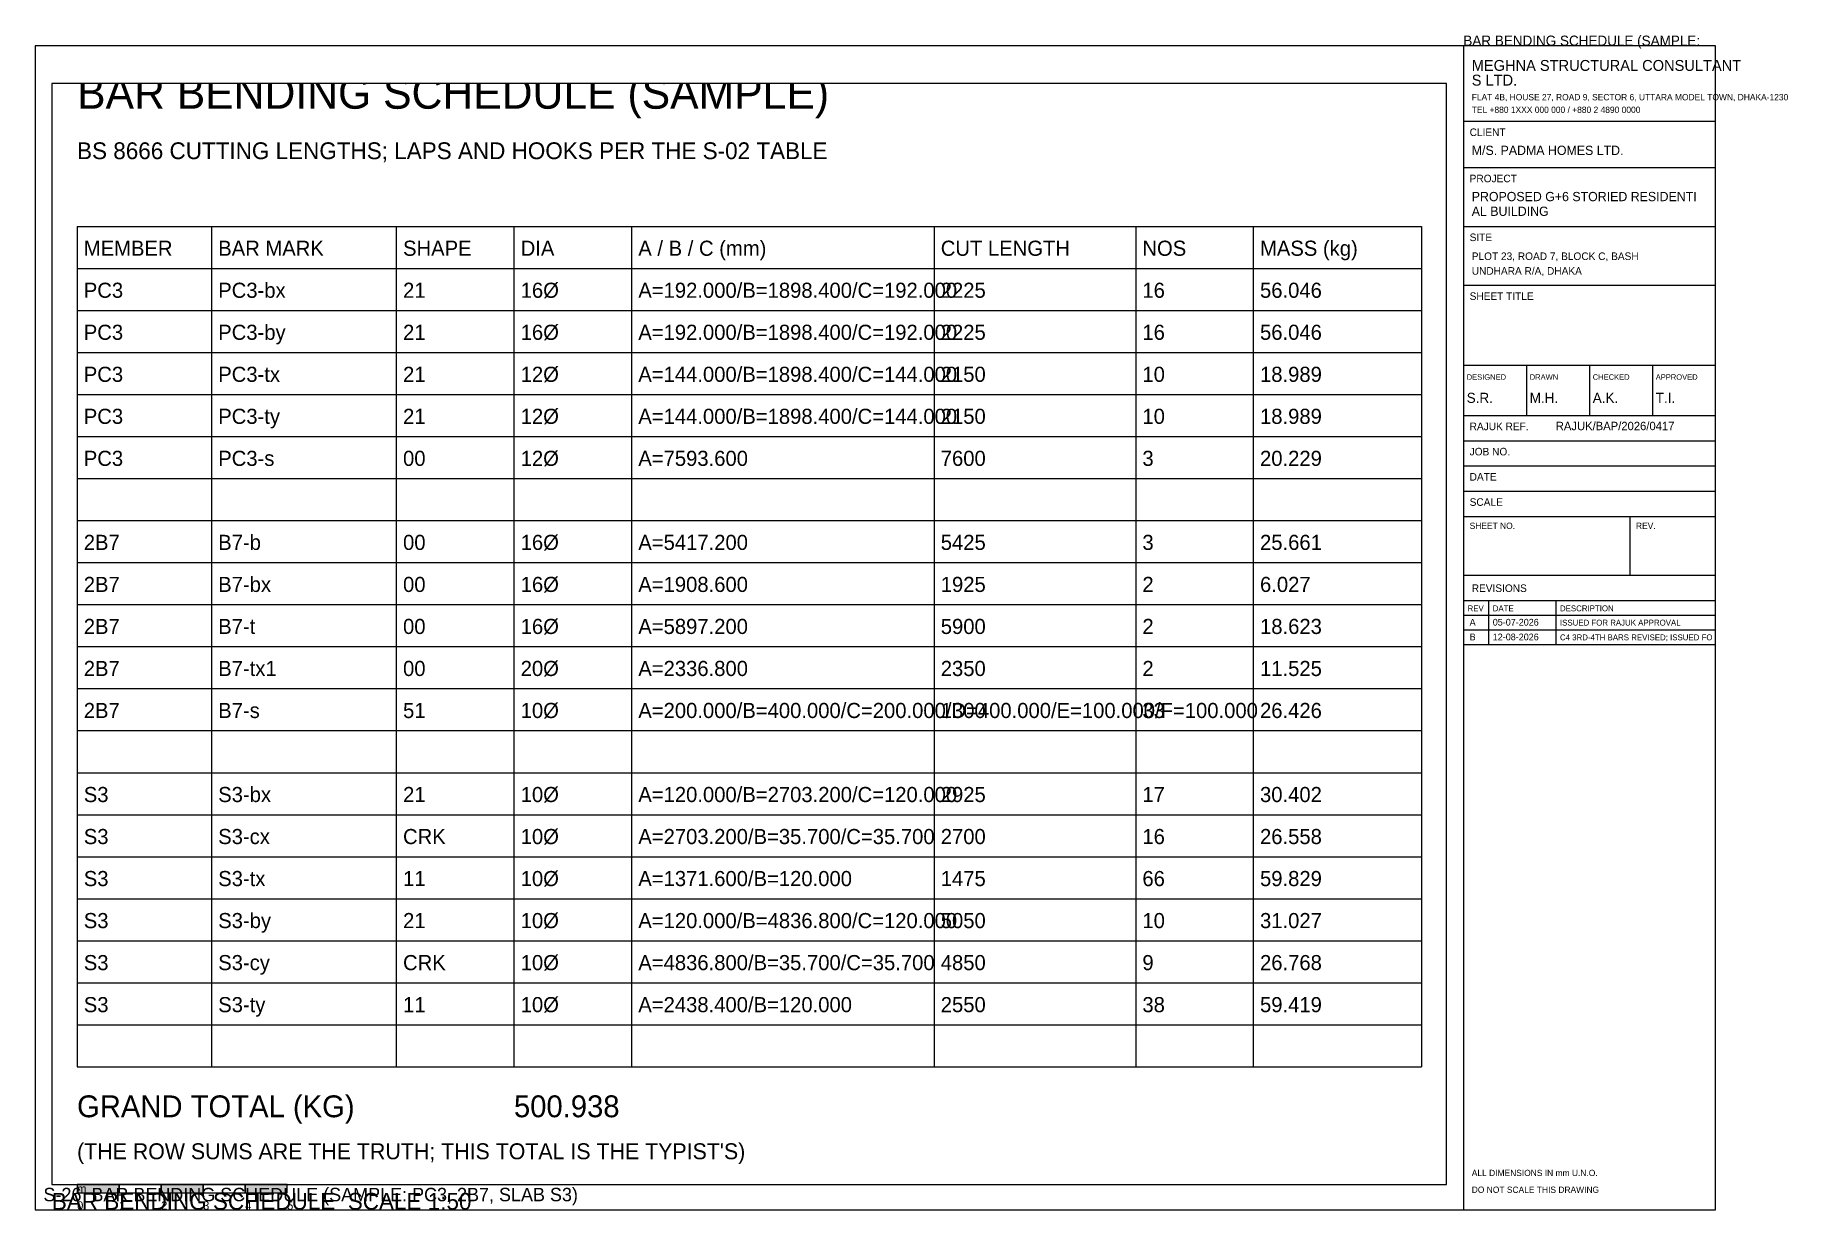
# Paper-space layout 'S-26 BAR BENDING SCHEDULE (SAMPLE- PC3, 2B7, SLAB S3)' of a CAD drawing. Extents: x 10 to 427, y 10 to 290.
# The model-space entities are those that its viewports show. They can reach past a viewport. Long polylines and large blocks are cut down to what shows.
import ezdxf

# ---------------------------------------------------------------- set-up
doc = ezdxf.new("R2010")
doc.units = 0
doc.layers.get('0').update_dxf_attribs({"lineweight": 0, "plot": 0})
for name, color, linetype, lineweight, plot in [('Sheet', 7, 'Continuous', 0, False), ('Text-1', 7, 'Continuous', 0, False), ('Text-2', 7, 'Continuous', 0, False), ('TITLE', 7, 'Continuous', 0, False)]:
    doc.layers.add(name, color=color, linetype=linetype, lineweight=lineweight, plot=plot)

# ---------------------------------------------------------------- blocks, each defined once
blk = doc.blocks.new('TITLE_BLOCK')
at = {"layer": 'TITLE'}
for p, q in [((0, -18), (60, -18)), ((0, -29), (60, -29)), ((0, -43), (60, -43)), ((0, -57), (60, -57)), ((0, -76), (60, -76)), ((0, -76), (0, -88)), ((15, -76), (15, -88)), ((30, -76), (30, -88)), ((45, -76), (45, -88)), ((0, -88), (60, -88)), ((0, -94), (60, -94)), ((0, -100), (60, -100)), ((0, -106), (60, -106)), ((0, -112), (60, -112)), ((39.6, -112), (39.6, -126)), ((0, -126), (60, -126)), ((0, -132), (60, -132)), ((0, -132), (60, -132)), ((6, -132), (6, -142.5)), ((22, -132), (22, -142.5)), ((0, -135.5), (60, -135.5)), ((0, -139), (60, -139)), ((0, -142.5), (60, -142.5))]:
    blk.add_line(p, q, dxfattribs=at)
blk.add_lwpolyline([(0, -277), (60, -277), (60, 0), (0, 0)], close=True, dxfattribs=at)
at = {"layer": 'Text-1'}
for tag, height in [('SHEETNO', 4.5), ('REV', 4.5), ('JOBNO', 2), ('SCALE', 2), ('SHEETTITLE', 2.4), ('SHEETTITLE2', 2.4), ('DATE', 2)]:
    blk.add_attdef(tag, (0, 0), '', height=height, dxfattribs=at)
at = {"layer": 'TITLE'}
for s, height, p in [('MEGHNA STRUCTURAL CONSULTANT', 2.6, (2, -6)), ('S LTD.', 2.6, (2, -9.5)), ('FLAT 4B, HOUSE 27, ROAD 9, SECTOR 6, UTTARA MODEL TOWN, DHAKA-1230', 1.5, (2, -13)), ('TEL +880 1XXX 000 000 / +880 2 4890 0000', 1.5, (2, -16)), ('CLIENT', 1.8, (1.5, -21.5)), ('M/S. PADMA HOMES LTD.', 2.2, (2, -26)), ('PROJECT', 1.8, (1.5, -32.5)), ('PROPOSED G+6 STORIED RESIDENTI', 2.2, (2, -37)), ('AL BUILDING', 2.2, (2, -40.5)), ('SITE', 1.8, (1.5, -46.5)), ('PLOT 23, ROAD 7, BLOCK C, BASH', 1.8, (2, -51)), ('UNDHARA R/A, DHAKA', 1.8, (2, -54.5)), ('SHEET TITLE', 1.8, (1.5, -60.5)), ('DESIGNED', 1.3, (0.8, -79.5)), ('DRAWN', 1.3, (15.8, -79.5)), ('CHECKED', 1.3, (30.8, -79.5)), ('APPROVED', 1.3, (45.8, -79.5)), ('S.R.', 2.4, (0.8, -85)), ('M.H.', 2.4, (15.8, -85)), ('A.K.', 2.4, (30.8, -85)), ('T.I.', 2.4, (45.8, -85)), ('RAJUK REF.', 1.8, (1.5, -91.5)), ('RAJUK/BAP/2026/0417', 2, (22, -91.5)), ('JOB NO.', 1.8, (1.5, -97.5)), ('DATE', 1.8, (1.5, -103.5)), ('SCALE', 1.8, (1.5, -109.5)), ('SHEET NO.', 1.5, (1.5, -115)), ('REV.', 1.5, (41.1, -115)), ('REVISIONS', 1.8, (2, -130)), ('REV', 1.4, (1, -134.6)), ('DATE', 1.4, (7, -134.6)), ('DESCRIPTION', 1.4, (23, -134.6)), ('ALL DIMENSIONS IN mm U.N.O.', 1.5, (2, -269)), ('DO NOT SCALE THIS DRAWING', 1.5, (2, -273))]:
    blk.add_text(s, height=height, dxfattribs=at).set_placement(p)
blk = doc.blocks.new('SCALE_BAR')
at = {"layer": 'Sheet'}
h = blk.add_hatch(color=256, dxfattribs=at)
h.dxf.hatch_style = 1
h.paths.add_polyline_path([(0, 0), (10, 0), (10, 2), (0, 2)])
h = blk.add_hatch(color=256, dxfattribs=at)
h.dxf.hatch_style = 1
h.paths.add_polyline_path([(20, 0), (30, 0), (30, 2), (20, 2)])
h = blk.add_hatch(color=256, dxfattribs=at)
h.dxf.hatch_style = 1
h.paths.add_polyline_path([(40, 0), (50, 0), (50, 2), (40, 2)])
for points in [[(0, 0), (10, 0), (10, 2), (0, 2)], [(10, 0), (20, 0), (20, 2), (10, 2)], [(20, 0), (30, 0), (30, 2), (20, 2)], [(30, 0), (40, 0), (40, 2), (30, 2)], [(40, 0), (50, 0), (50, 2), (40, 2)]]:
    blk.add_lwpolyline(points, close=True, dxfattribs=at)
for s, p in [('0', (0, -4)), ('1', (10, -4)), ('2', (20, -4)), ('3', (30, -4)), ('4', (40, -4)), ('5', (50, -4))]:
    blk.add_text(s, height=2, dxfattribs=at).set_placement(p)
at = {"layer": 'Text-1'}
blk.add_attdef('UNIT', (0, 0), '', height=2, dxfattribs=at)

msp = doc.modelspace()

# ---------------------------------------------------------------- linework, layer by layer
for p, q in [((800000, -1200000), (816000, -1200000)), ((800000, -1200000), (800000, -1210000)), ((801600, -1200000), (801600, -1210000)), ((803800, -1200000), (803800, -1210000)), ((805200, -1200000), (805200, -1210000)), ((806600, -1200000), (806600, -1210000)), ((810200, -1200000), (810200, -1210000)), ((812600, -1200000), (812600, -1210000)), ((814000, -1200000), (814000, -1210000)), ((816000, -1200000), (816000, -1210000)), ((800000, -1200500), (816000, -1200500)), ((800000, -1201000), (816000, -1201000)), ((800000, -1201500), (816000, -1201500)), ((800000, -1202000), (816000, -1202000)), ((800000, -1202500), (816000, -1202500)), ((800000, -1203000), (816000, -1203000)), ((800000, -1203500), (816000, -1203500)), ((800000, -1204000), (816000, -1204000)), ((800000, -1204500), (816000, -1204500)), ((800000, -1205000), (816000, -1205000)), ((800000, -1205500), (816000, -1205500)), ((800000, -1206000), (816000, -1206000)), ((800000, -1206500), (816000, -1206500)), ((800000, -1207000), (816000, -1207000)), ((800000, -1207500), (816000, -1207500)), ((800000, -1208000), (816000, -1208000)), ((800000, -1208500), (816000, -1208500)), ((800000, -1209000), (816000, -1209000)), ((800000, -1209500), (816000, -1209500)), ((800000, -1210000), (816000, -1210000))]:
    msp.add_line(p, q)

# ---------------------------------------------------------------- texts
at = {"layer": 'Sheet'}
msp.add_text('BAR BENDING SCHEDULE (SAMPLE)', height=380, dxfattribs=at).set_placement((800000, -1198600))
at = {"layer": 'Text-1'}
for s, height, p in [('BS 8666 CUTTING LENGTHS; LAPS AND HOOKS PER THE S-02 TABLE', 200, (800000, -1199200)), ('MEMBER', 180, (800080, -1200350)), ('BAR MARK', 180, (801680, -1200350)), ('SHAPE', 180, (803880, -1200350)), ('DIA', 180, (805280, -1200350)), ('A / B / C (mm)', 180, (806680, -1200350)), ('CUT LENGTH', 180, (810280, -1200350)), ('NOS', 180, (812680, -1200350)), ('MASS (kg)', 180, (814080, -1200350)), ('PC3', 180, (800080, -1200850)), ('PC3-bx', 180, (801680, -1200850)), ('21', 180, (803880, -1200850)), ('16%%C', 180, (805280, -1200850)), ('A=192.000/B=1898.400/C=192.000', 180, (806680, -1200850)), ('2225', 180, (810280, -1200850)), ('16', 180, (812680, -1200850)), ('56.046', 180, (814080, -1200850)), ('PC3', 180, (800080, -1201350)), ('PC3-by', 180, (801680, -1201350)), ('21', 180, (803880, -1201350)), ('16%%C', 180, (805280, -1201350)), ('A=192.000/B=1898.400/C=192.000', 180, (806680, -1201350)), ('2225', 180, (810280, -1201350)), ('16', 180, (812680, -1201350)), ('56.046', 180, (814080, -1201350)), ('PC3', 180, (800080, -1201850)), ('PC3-tx', 180, (801680, -1201850)), ('21', 180, (803880, -1201850)), ('12%%C', 180, (805280, -1201850)), ('A=144.000/B=1898.400/C=144.000', 180, (806680, -1201850)), ('2150', 180, (810280, -1201850)), ('10', 180, (812680, -1201850)), ('18.989', 180, (814080, -1201850)), ('PC3', 180, (800080, -1202350)), ('PC3-ty', 180, (801680, -1202350)), ('21', 180, (803880, -1202350)), ('12%%C', 180, (805280, -1202350)), ('A=144.000/B=1898.400/C=144.000', 180, (806680, -1202350)), ('2150', 180, (810280, -1202350)), ('10', 180, (812680, -1202350)), ('18.989', 180, (814080, -1202350)), ('PC3', 180, (800080, -1202850)), ('PC3-s', 180, (801680, -1202850)), ('00', 180, (803880, -1202850)), ('12%%C', 180, (805280, -1202850)), ('A=7593.600', 180, (806680, -1202850)), ('7600', 180, (810280, -1202850)), ('3', 180, (812680, -1202850)), ('20.229', 180, (814080, -1202850)), ('2B7', 180, (800080, -1203850)), ('B7-b', 180, (801680, -1203850)), ('00', 180, (803880, -1203850)), ('16%%C', 180, (805280, -1203850)), ('A=5417.200', 180, (806680, -1203850)), ('5425', 180, (810280, -1203850)), ('3', 180, (812680, -1203850)), ('25.661', 180, (814080, -1203850)), ('2B7', 180, (800080, -1204350)), ('B7-bx', 180, (801680, -1204350)), ('00', 180, (803880, -1204350)), ('16%%C', 180, (805280, -1204350)), ('A=1908.600', 180, (806680, -1204350)), ('1925', 180, (810280, -1204350)), ('2', 180, (812680, -1204350)), ('6.027', 180, (814080, -1204350)), ('2B7', 180, (800080, -1204850)), ('B7-t', 180, (801680, -1204850)), ('00', 180, (803880, -1204850)), ('16%%C', 180, (805280, -1204850)), ('A=5897.200', 180, (806680, -1204850)), ('5900', 180, (810280, -1204850)), ('2', 180, (812680, -1204850)), ('18.623', 180, (814080, -1204850)), ('2B7', 180, (800080, -1205350)), ('B7-tx1', 180, (801680, -1205350)), ('00', 180, (803880, -1205350)), ('20%%C', 180, (805280, -1205350)), ('A=2336.800', 180, (806680, -1205350)), ('2350', 180, (810280, -1205350)), ('2', 180, (812680, -1205350)), ('11.525', 180, (814080, -1205350)), ('2B7', 180, (800080, -1205850)), ('B7-s', 180, (801680, -1205850)), ('51', 180, (803880, -1205850)), ('10%%C', 180, (805280, -1205850)), ('A=200.000/B=400.000/C=200.000/D=400.000/E=100.000/F=100.000', 180, (806680, -1205850)), ('1300', 180, (810280, -1205850)), ('33', 180, (812680, -1205850)), ('26.426', 180, (814080, -1205850)), ('S3', 180, (800080, -1206850)), ('S3-bx', 180, (801680, -1206850)), ('21', 180, (803880, -1206850)), ('10%%C', 180, (805280, -1206850)), ('A=120.000/B=2703.200/C=120.000', 180, (806680, -1206850)), ('2925', 180, (810280, -1206850)), ('17', 180, (812680, -1206850)), ('30.402', 180, (814080, -1206850)), ('S3', 180, (800080, -1207350)), ('S3-cx', 180, (801680, -1207350)), ('CRK', 180, (803880, -1207350)), ('10%%C', 180, (805280, -1207350)), ('A=2703.200/B=35.700/C=35.700', 180, (806680, -1207350)), ('2700', 180, (810280, -1207350)), ('16', 180, (812680, -1207350)), ('26.558', 180, (814080, -1207350)), ('S3', 180, (800080, -1207850)), ('S3-tx', 180, (801680, -1207850)), ('11', 180, (803880, -1207850)), ('10%%C', 180, (805280, -1207850)), ('A=1371.600/B=120.000', 180, (806680, -1207850)), ('1475', 180, (810280, -1207850)), ('66', 180, (812680, -1207850)), ('59.829', 180, (814080, -1207850)), ('S3', 180, (800080, -1208350)), ('S3-by', 180, (801680, -1208350)), ('21', 180, (803880, -1208350)), ('10%%C', 180, (805280, -1208350)), ('A=120.000/B=4836.800/C=120.000', 180, (806680, -1208350)), ('5050', 180, (810280, -1208350)), ('10', 180, (812680, -1208350)), ('31.027', 180, (814080, -1208350)), ('S3', 180, (800080, -1208850)), ('S3-cy', 180, (801680, -1208850)), ('CRK', 180, (803880, -1208850)), ('10%%C', 180, (805280, -1208850)), ('A=4836.800/B=35.700/C=35.700', 180, (806680, -1208850)), ('4850', 180, (810280, -1208850)), ('9', 180, (812680, -1208850)), ('26.768', 180, (814080, -1208850)), ('S3', 180, (800080, -1209350)), ('S3-ty', 180, (801680, -1209350)), ('11', 180, (803880, -1209350)), ('10%%C', 180, (805280, -1209350)), ('A=2438.400/B=120.000', 180, (806680, -1209350)), ('2550', 180, (810280, -1209350)), ('38', 180, (812680, -1209350)), ('59.419', 180, (814080, -1209350)), ('GRAND TOTAL (KG)', 260, (800000, -1210600)), ('500.938', 260, (805200, -1210600))]:
    msp.add_text(s, height=height, dxfattribs=at).set_placement(p)
at = {"layer": 'Text-2'}
msp.add_text("(THE ROW SUMS ARE THE TRUTH; THIS TOTAL IS THE TYPIST'S)", height=190, dxfattribs=at).set_placement((800000, -1211100))

psp = doc.layouts.new('S-26 BAR BENDING SCHEDULE (SAMPLE- PC3, 2B7, SLAB S3)')

# ---------------------------------------------------------------- linework, layer by layer
at = {"layer": 'Sheet'}
psp.add_lwpolyline([(10, 10), (410, 10), (410, 287), (10, 287)], close=True, dxfattribs=at)

# ---------------------------------------------------------------- block references
psp.add_blockref('SCALE_BAR', (20, 14), dxfattribs=at).add_auto_attribs({'UNIT': 'm'})
at = {"layer": 'TITLE'}
ref = psp.add_blockref('TITLE_BLOCK', (350, 287), dxfattribs=at)
ref.add_attrib('SHEETTITLE', 'BAR BENDING SCHEDULE (SAMPLE: ', (350, 287), dxfattribs={"layer": 'Text-1', "height": 2.4})

# ---------------------------------------------------------------- texts
at = {"layer": 'Sheet'}
for s, height, p in [('S-26  BAR BENDING SCHEDULE (SAMPLE: PC3, 2B7, SLAB S3)', 3.2, (12, 12)), ('BAR BENDING SCHEDULE  SCALE 1:50', 4, (14, 10))]:
    psp.add_text(s, height=height, dxfattribs=at).set_placement(p)
at = {"layer": 'TITLE'}
for s, height, p in [('A', 1.6, (351.5, 149)), ('05-07-2026', 1.6, (357, 149)), ('ISSUED FOR RAJUK APPROVAL', 1.4, (373, 149)), ('B', 1.6, (351.5, 145.5)), ('12-08-2026', 1.6, (357, 145.5)), ('C4 3RD-4TH BARS REVISED; ISSUED FO', 1.4, (373, 145.5))]:
    psp.add_text(s, height=height, dxfattribs=at).set_placement(p)

# ---------------------------------------------------------------- viewports
at = {"layer": ''}
psp.add_viewport(center=(180, 147), size=(332, 262), view_center_point=(808000, -1204850), view_height=13100, dxfattribs=at)

doc.saveas('drawing.dxf')
